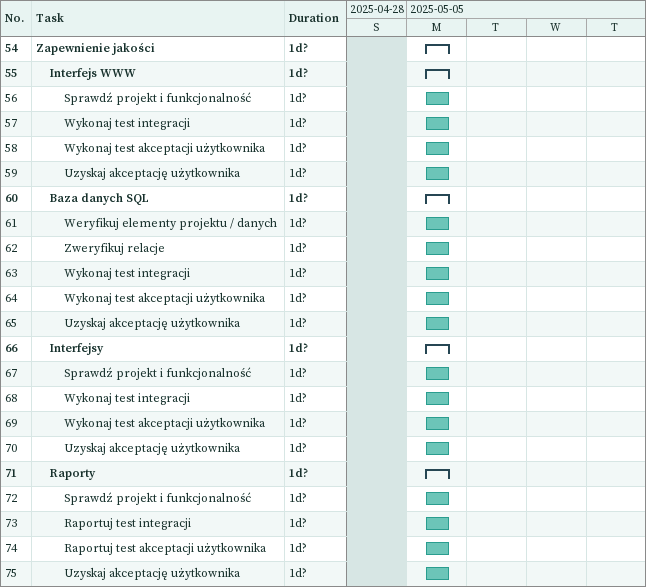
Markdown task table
| ID | Level | Task | Duration | Start | Finish |
|---|---|---|---|---|---|
| 54 | 1 | **Zapewnienie jakości** | 1d? | 2025-05-05 | 2025-05-05 |
| 55 | 2 | **Interfejs WWW** | 1d? | 2025-05-05 | 2025-05-05 |
| 56 | 3 | Sprawdź projekt i funkcjonalność | 1d? | 2025-05-05 | 2025-05-05 |
| 57 | 3 | Wykonaj test integracji | 1d? | 2025-05-05 | 2025-05-05 |
| 58 | 3 | Wykonaj test akceptacji użytkownika | 1d? | 2025-05-05 | 2025-05-05 |
| 59 | 3 | Uzyskaj akceptację użytkownika | 1d? | 2025-05-05 | 2025-05-05 |
| 60 | 2 | **Baza danych SQL** | 1d? | 2025-05-05 | 2025-05-05 |
| 61 | 3 | Weryfikuj elementy projektu / danych | 1d? | 2025-05-05 | 2025-05-05 |
| 62 | 3 | Zweryfikuj relacje | 1d? | 2025-05-05 | 2025-05-05 |
| 63 | 3 | Wykonaj test integracji | 1d? | 2025-05-05 | 2025-05-05 |
| 64 | 3 | Wykonaj test akceptacji użytkownika | 1d? | 2025-05-05 | 2025-05-05 |
| 65 | 3 | Uzyskaj akceptację użytkownika | 1d? | 2025-05-05 | 2025-05-05 |
| 66 | 2 | **Interfejsy** | 1d? | 2025-05-05 | 2025-05-05 |
| 67 | 3 | Sprawdź projekt i funkcjonalność | 1d? | 2025-05-05 | 2025-05-05 |
| 68 | 3 | Wykonaj test integracji | 1d? | 2025-05-05 | 2025-05-05 |
| 69 | 3 | Wykonaj test akceptacji użytkownika | 1d? | 2025-05-05 | 2025-05-05 |
| 70 | 3 | Uzyskaj akceptację użytkownika | 1d? | 2025-05-05 | 2025-05-05 |
| 71 | 2 | **Raporty** | 1d? | 2025-05-05 | 2025-05-05 |
| 72 | 3 | Sprawdź projekt i funkcjonalność | 1d? | 2025-05-05 | 2025-05-05 |
| 73 | 3 | Raportuj test integracji | 1d? | 2025-05-05 | 2025-05-05 |
| 74 | 3 | Raportuj test akceptacji użytkownika | 1d? | 2025-05-05 | 2025-05-05 |
| 75 | 3 | Uzyskaj akceptację użytkownika | 1d? | 2025-05-05 | 2025-05-05 |
